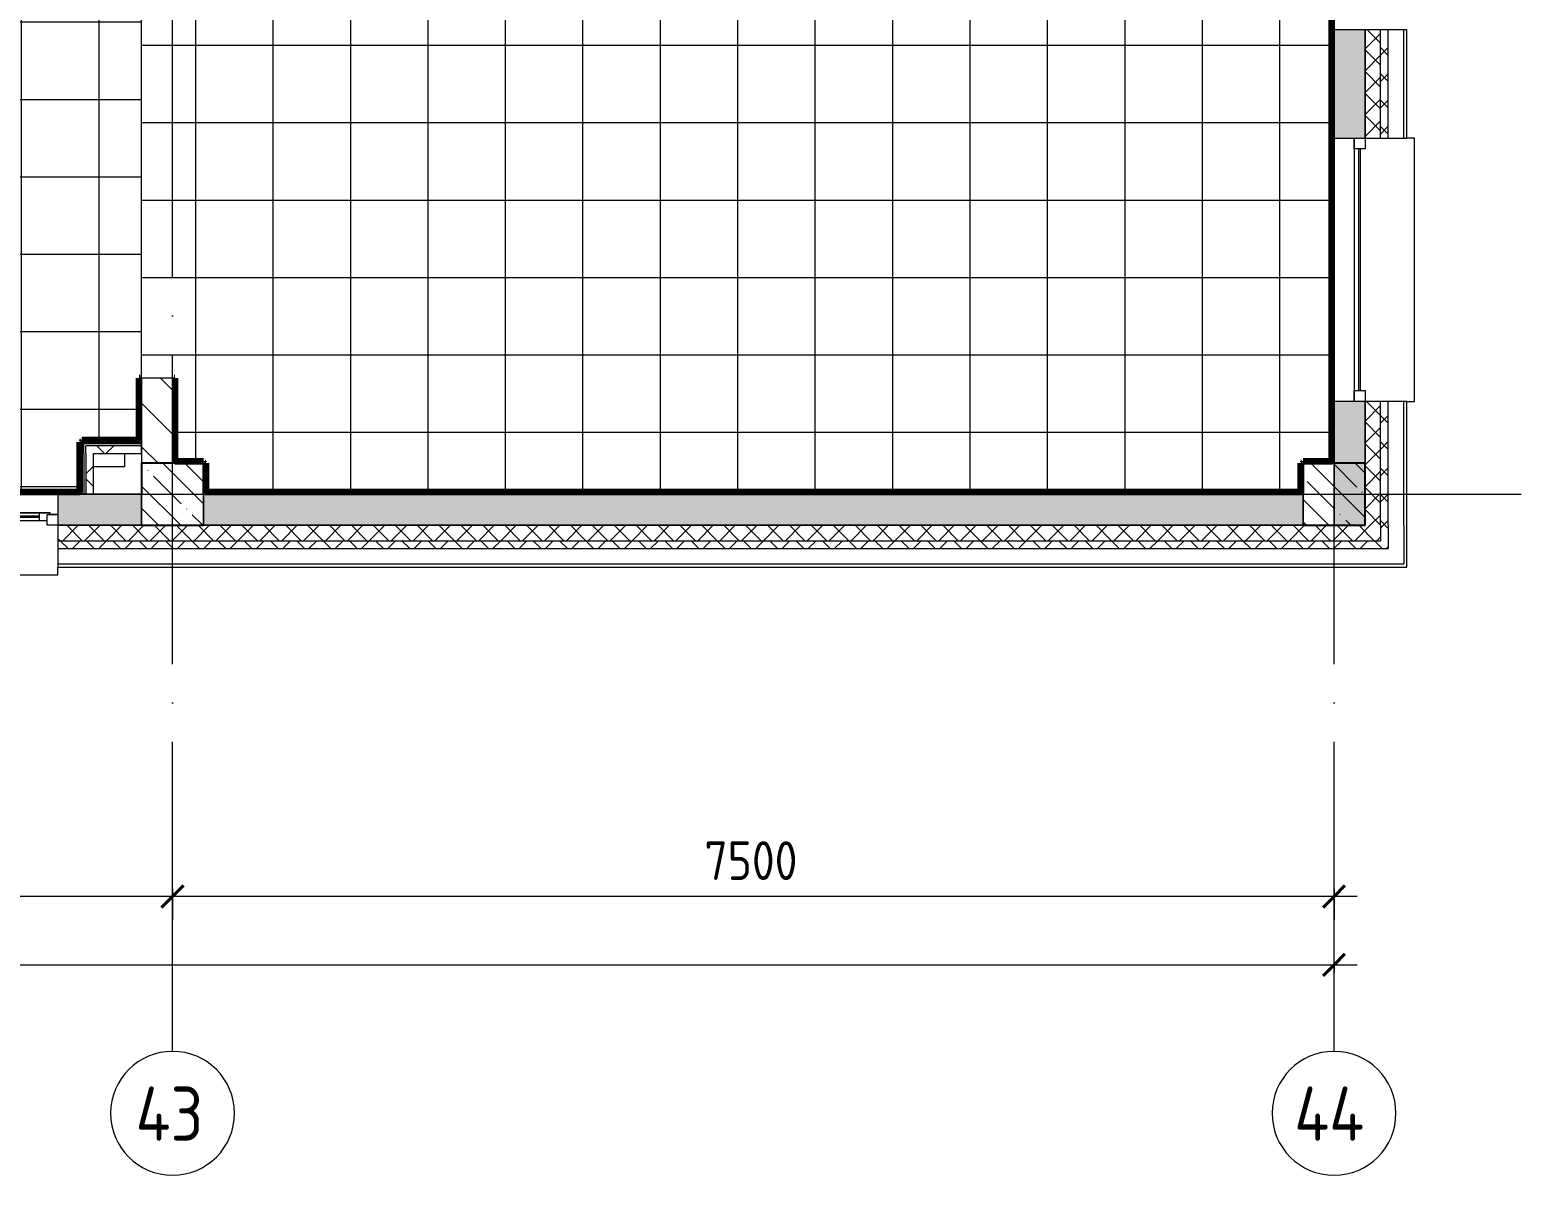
# Model space of a CAD drawing. Header units: millimetres. Extents: x -4370 to 196781, y -4577 to 61202.
# Drawn here: x 144328 to 153939, y -4373 to 3025 of the extents above; entities that cross this region are included whole.
import ezdxf

# ---------------------------------------------------------------- set-up
doc = ezdxf.new("R2010")
doc.units = ezdxf.units.MM
doc.linetypes.add('ADSK_Линия сетки', pattern=[2500, 2000, -250, 0, -250])
for name, color, linetype, lineweight in [('A-____-____-DIMS', 211, 'Continuous', 9), ('A-____-____-DIMS-100', 211, 'Continuous', 9), ('A-FLOR-____-OTLN', 192, 'Continuous', 9), ('A-FLOR-____-PATT', 8, 'Continuous', 9), ('A-GLAZ-____-MCUT', 151, 'Continuous', 9), ('A-GLAZ-____-OTLN', 151, 'Continuous', 9), ('A-WALL-____-MCUT', 113, 'Continuous', 9), ('A-WALL-____-PATT', 111, 'Continuous', 9), ('A-WALL-FNSH-MCUT', 113, 'Continuous', 9), ('I-WALL-____-OTLN', 2, 'Continuous', 9), ('S-COLS-____-MCUT', 52, 'Continuous', 9), ('S-COLS-____-OTLN', 52, 'Continuous', 9), ('S-GRID-____-IDEN', 1, 'Continuous', 20), ('S-GRID-____-OTLN', 1, 'Continuous', 9)]:
    doc.layers.add(name, color=color, linetype=linetype, lineweight=lineweight)
doc.styles.add('GOST Common', font='GOST_Common.ttf', dxfattribs={"width": 0.9, "height": 350})
doc.styles.add('GOST Common_1', font='GOST_Common.ttf', dxfattribs={"width": 0.9, "height": 250})
doc.dimstyles.new('ADSK_Основной_2_5_мм_Округление_до_10_мм', dxfattribs={"dimscale": 304.8, "dimtxt": 0.824897, "dimasz": 0.463911, "dimexe": 0.492126, "dimexo": 0.001615, "dimgap": 0.098425, "dimtad": 1, "dimdec": 0, "dimlfac": 304.8, "dimrnd": 10, "dimdsep": 46, "dimtxsty": 'GOST Common_1', "dimblk1": 'OBLIQUE', "dimblk2": 'OBLIQUE', "dimsah": 1, "dimcen": 0.09, "dimdle": 0.492126, "dimazin": 2, "dimtfac": 1, "dimtdec": 4, "dimtix": 1, "dimtmove": 0, "dimatfit": 3, "dimfxl": 1, "dimtvp": 1, "dimtolj": 1, "dimtzin": 0, "dimlwd": 20, "dimlwe": 20, "dimarcsym": 2})
pattern_1 = [(135, (0, 0), (-84.85281, -84.85281), []), (225, (0, 0), (84.85281, -84.85281), [])]
pattern_2 = [(45, (0, 0), (-70.71068, 70.71068), []), (135, (0, 0), (-70.71068, -70.71068), [])]
pattern_3 = [(50, (0, 0), (364.36793, -31.8783), [38.1, -419.1]), (355, (0, 0), (-70.48585, 382.1133), [30.48, -335.28]), (100.451, (30.36, -2.66), (293.885, 350.2334), [32.38, -356.18]), (46.184, (0, 101.6), (542.1585, -84.0858), [57.15, -628.65]), (96.636, (45.2, 94.6), (474.8049, 494.8554), [48.57, -534.27]), (351.184, (0, 101.6), (474.8102, 494.85), [45.72, -502.92]), (21, (50.8, 76.2), (303.22847, -204.53046), [38.1, -419.1]), (326, (50.8, 76.2), (123.6039, 368.37604), [30.48, -335.28]), (71.451, (76.07, 59.16), (426.8341, 163.8427), [32.38, -356.18]), (37.5, (0, 0), (6.17665, 169.11015), [16.764, -314.452, 16.764, -323.596, -336.55]), (37.5, (0, 0), (6.17665, 169.11015), [-671.576, 16.764, -319.786]), (7.5, (0, 0), (133.63888, 200.3615), [16.764, -177.292, 16.764, -306.832, -128.27]), (7.5, (0, 0), (133.63888, 200.3615), [-517.652, 16.764, -111.506]), (327.5, (-113.28, 0), (271.18182, -11.45836), [16.764, -110.236, 16.764, -379.476, -525.78]), (327.5, (-113.28, 0), (271.18182, -11.45836), [-523.24, 16.764, -509.016]), (317.5, (-164.08, 0), (296.2585, 50.85285), [16.764, -148.336, 16.764, -246.38, -373.38]), (317.5, (-164.08, 0), (296.2585, 50.85285), [-428.244, 16.764, -356.616])]
pattern_4 = [(45, (0, 0), (-141.42136, 141.42136), []), (135, (0, 0), (-141.42136, -141.42136), [])]
pattern_5 = [(135, (0, 0), (-142.5612, -142.5612), []), (135, (142.56, 0), (-142.5612, -142.5612), [252.016, -50.403, 3.353, -47.05])]

# ---------------------------------------------------------------- blocks, each defined once
blk = doc.blocks.new('Окно_СКБ_2Ст1 - Окно_СКБ_2Ст 3300_ОК2л-29018870-О_АИ_ПП_0_000_Целиком')
at = {"layer": 'A-GLAZ-____-MCUT', "color": 90}
for p, q in [((-1650, -195), (-1650, -125)), ((-1650, -125), (-1580, -125)), ((-1580, -125), (-1580, -195)), ((-820, -155), (-1580, -155)), ((-1580, -155), (-1580, -195)), ((-1530, -205), (-1530, -155)), ((-870, -205), (-870, -155)), ((-820, -195), (-820, -125)), ((-820, -125), (-750, -125)), ((-820, -195), (-820, -155)), ((-750, -125), (-750, -195)), ((1580, -195), (1580, -125)), ((1580, -125), (1650, -125)), ((1650, -125), (1650, -195)), ((-1580, -195), (-1650, -195)), ((-1580, -195), (-1600, -195)), ((-1600, -195), (-1600, -205)), ((-1600, -205), (-800, -205)), ((-800, -205), (-1600, -205)), ((-750, -195), (-820, -195)), ((-800, -195), (-820, -195)), ((-800, -205), (-800, -195)), ((1650, -195), (1580, -195))]:
    blk.add_line(p, q, dxfattribs=at)
at = {"layer": 'A-GLAZ-____-MCUT', "color": 10, "lineweight": 5}
for p, q in [((-1530, -175), (-870, -175)), ((-870, -185), (-1530, -185)), ((1580, -155), (-750, -155)), ((1580, -165), (-750, -165))]:
    blk.add_line(p, q, dxfattribs=at)
at = {"layer": 'A-GLAZ-____-OTLN', "color": 10, "lineweight": 5}
for p, q in [((-1650, -195), (-1600, -195)), ((-800, -195), (1650, -195))]:
    blk.add_line(p, q, dxfattribs=at)
blk = doc.blocks.new('WNW_Отлив1 - Отлив_металлический 2-28598290-О_АИ_ПП_0_000_Целиком')
at = {"layer": 'A-GLAZ-____-OTLN', "color": 10, "lineweight": 5}
for p, q in [((1650, 320), (-1650, 320)), ((-1650, 320), (-1650, 270)), ((1650, 270), (1650, 320))]:
    blk.add_line(p, q, dxfattribs=at)
blk = doc.blocks.new('Окно_СКБ_1Ст1 - 120_Окно_СКБ_1Ст_1700_ОК19Л-29018914-О_АИ_ПП_0_000_Целиком')
at = {"layer": 'A-GLAZ-____-MCUT', "color": 90}
for p, q in [((-850, -195), (-850, -125)), ((-850, -125), (-780, -125)), ((-780, -125), (-780, -195)), ((780, -195), (780, -125)), ((780, -125), (850, -125)), ((850, -125), (850, -195)), ((-780, -195), (-850, -195)), ((850, -195), (780, -195))]:
    blk.add_line(p, q, dxfattribs=at)
at = {"layer": 'A-GLAZ-____-MCUT', "color": 10, "lineweight": 5}
for p, q in [((780, -155), (-780, -155)), ((780, -165), (-780, -165))]:
    blk.add_line(p, q, dxfattribs=at)
at = {"layer": 'A-GLAZ-____-OTLN', "color": 10, "lineweight": 5}
blk.add_line((-850, -195), (850, -195), dxfattribs=at)
blk = doc.blocks.new('WNW_Отлив1 - Отлив_металлический 2-28595994-О_АИ_ПП_0_000_Целиком')
at = {"layer": 'A-GLAZ-____-OTLN', "color": 10, "lineweight": 5}
for p, q in [((850, 320), (-850, 320)), ((-850, 320), (-850, 270)), ((850, 270), (850, 320))]:
    blk.add_line(p, q, dxfattribs=at)
blk = doc.blocks.new('0083_СОШ675_АР_R22_rvt-1-О_АИ_ПП_0_000_Целиком')
at = {"layer": 'A-WALL-____-PATT', "lineweight": 5}
h = blk.add_hatch(dxfattribs=at)
h.set_pattern_fill('FP_1', color=10, style=0, pattern_type=2)
h.set_pattern_definition(pattern_1)
h.paths.add_polyline_path([(153050, -275), (153100, -275), (153100, 625), (153050, 625), (153050, -175)])
h.paths.add_polyline_path([(153100, 2325), (153100, 3025), (153050, 3025), (153050, 2325)])
h.paths.add_polyline_path([(153050, 3925), (153100, 3925), (153100, 5125), (153050, 5125), (153050, 3978.1)])
h.paths.add_polyline_path([(153100, 8425), (153100, 9625), (153050, 9625), (153050, 8425)])
h.paths.add_polyline_path([(153050, 11325), (153100, 11325), (153100, 12025), (153050, 12025)])
h.paths.add_polyline_path([(153100, 12925), (153100, 14125), (153050, 14125), (153050, 12925)])
h.paths.add_polyline_path([(153050, 17425), (153100, 17425), (153100, 18625), (153050, 18625), (153050, 17838.5)])
h.paths.add_polyline_path([(153100, 20325), (153100, 21025), (153050, 21025), (153050, 20325)])
h.paths.add_polyline_path([(153100, 21925), (153100, 23125), (153050, 23125), (153050, 21925)])
h.paths.add_polyline_path([(153100, 26425), (153100, 27625), (153050, 27625), (153050, 26425)])
h.paths.add_polyline_path([(153100, 28525), (153100, 29225), (153050, 29225), (153050, 28525)])
h.paths.add_polyline_path([(153050, 30925), (153100, 30925), (153100, 32125), (153050, 32125), (153050, 31699)])
h.paths.add_polyline_path([(153100, 35425), (153100, 36625), (153050, 36625), (153050, 35425)])
h.paths.add_polyline_path([(153050, 39925), (153100, 39925), (153100, 41125), (153050, 41125), (153050, 40939.3)])
h.paths.add_polyline_path([(153100, 42025), (153100, 42725), (153050, 42725), (153050, 42025)])
h.paths.add_polyline_path([(153050, 44425), (153100, 44425), (153100, 45625), (153050, 45625), (153050, 45559.5)])
h.paths.add_polyline_path([(153100, 47325), (153100, 48025), (153050, 48025), (153050, 47325)])
h.paths.add_polyline_path([(153050, 48925), (153100, 48925), (153100, 50125), (153050, 50125), (153050, 49024.6)])
h.paths.add_polyline_path([(153050, 53425), (153100, 53425), (153100, 54625), (153050, 54625), (153050, 53644.8)])
h.paths.add_polyline_path([(153100, 57925), (153100, 59075), (153050, 59075), (153050, 57925)])
h = blk.add_hatch(dxfattribs=at)
h.set_pattern_fill('FP_6', color=10, style=0, pattern_type=2)
h.set_pattern_definition(pattern_2)
h.paths.add_polyline_path([(152950, -175), (153050, -175), (153050, 625), (152950, 625), (152950, -64.6)])
h.paths.add_polyline_path([(153050, 2325), (153050, 3025), (152950, 3025), (152950, 2325)])
h.paths.add_polyline_path([(152950, 3925), (153050, 3925), (153050, 5125), (152950, 5125), (152950, 3978.1)])
h.paths.add_polyline_path([(153050, 8425), (153050, 9625), (152950, 9625), (152950, 8425)])
h.paths.add_polyline_path([(153050, 11325), (153050, 12025), (152950, 12025), (152950, 11325)])
h.paths.add_polyline_path([(152950, 12925), (153050, 12925), (153050, 14125), (152950, 14125), (152950, 13218.4)])
h.paths.add_polyline_path([(152950, 17425), (153050, 17425), (153050, 18625), (152950, 18625), (152950, 17825)])
h.paths.add_polyline_path([(152950, 20325), (153050, 20325), (153050, 21025), (152950, 21025)])
h.paths.add_polyline_path([(152950, 21925), (153050, 21925), (153050, 23125), (152950, 23125), (152950, 22325)])
h.paths.add_polyline_path([(152950, 26425), (153050, 26425), (153050, 27625), (152950, 27625), (152950, 26825)])
h.paths.add_polyline_path([(152950, 28525), (153050, 28525), (153050, 29225), (152950, 29225)])
h.paths.add_polyline_path([(153050, 30925), (153050, 32125), (152950, 32125), (152950, 30925)])
h.paths.add_polyline_path([(153050, 35425), (153050, 36625), (152950, 36625), (152950, 35425)])
h.paths.add_polyline_path([(153050, 39925), (153050, 41125), (152950, 41125), (152950, 39925)])
h.paths.add_polyline_path([(152950, 42025), (153050, 42025), (153050, 42725), (152950, 42725), (152950, 42094.4)])
h.paths.add_polyline_path([(153050, 44425), (153050, 45625), (152950, 45625), (152950, 44425)])
h.paths.add_polyline_path([(153050, 47325), (153050, 48025), (152950, 48025), (152950, 47325)])
h.paths.add_polyline_path([(152950, 48925), (153050, 48925), (153050, 50125), (152950, 50125), (152950, 49024.6)])
h.paths.add_polyline_path([(153050, 53425), (153050, 54625), (152950, 54625), (152950, 53425)])
h.paths.add_polyline_path([(152950, 57925), (153050, 57925), (153050, 58975), (152950, 58975), (152950, 58264.9)])
h = blk.add_hatch(dxfattribs=at)
h.set_pattern_fill('FP_5', color=10, style=0, pattern_type=2)
h.set_pattern_definition(pattern_3)
h.paths.add_polyline_path([(152886.1, -175), (152950, -175), (152950, 625), (152750, 625), (152750, -175)])
h.paths.add_polyline_path([(152950, 2325), (152950, 3025), (152750, 3025), (152750, 2325)])
h.paths.add_polyline_path([(152750, 4325), (152950, 4325), (152950, 5125), (152750, 5125), (152750, 4555.6)])
h.paths.add_polyline_path([(152886.1, 8825), (152950, 8825), (152950, 9625), (152750, 9625), (152750, 8825)])
h.paths.add_polyline_path([(152950, 11325), (152950, 12025), (152750, 12025), (152750, 11325)])
h.paths.add_polyline_path([(152950, 13325), (152950, 14125), (152750, 14125), (152750, 13325), (152886.1, 13325)])
h.paths.add_polyline_path([(152886.1, 17825), (152950, 17825), (152950, 18625), (152750, 18625), (152750, 17825)])
h.paths.add_polyline_path([(152750, 20325), (152950, 20325), (152950, 21025), (152750, 21025)])
h.paths.add_polyline_path([(152886.1, 22325), (152950, 22325), (152950, 23125), (152750, 23125), (152750, 22325)])
h.paths.add_polyline_path([(152886.1, 26825), (152950, 26825), (152950, 27625), (152750, 27625), (152750, 26825)])
h.paths.add_polyline_path([(152950, 28525), (152950, 29225), (152750, 29225), (152750, 28525)])
h.paths.add_polyline_path([(152750, 31325), (152950, 31325), (152950, 32125), (152750, 32125), (152750, 31699)])
h.paths.add_polyline_path([(152750, 35425), (152950, 35425), (152950, 35825), (152750, 35825), (152750, 35741.7)])
h.paths.add_polyline_path([(152750, 36225), (152950, 36225), (152950, 36625), (152750, 36625), (152750, 36319.2)])
h.paths.add_polyline_path([(152750, 39925), (152950, 39925), (152950, 40725), (152750, 40725), (152750, 40325.3)])
h.paths.add_polyline_path([(152886.1, 42025), (152950, 42025), (152950, 42725), (152750, 42725), (152750, 42025)])
h.paths.add_polyline_path([(152950, 44425), (152950, 45625), (152750, 45625), (152750, 44425), (152886.1, 44425)])
h.paths.add_polyline_path([(152750, 47725), (152950, 47725), (152950, 48025), (152750, 48025), (152750, 47869.6)])
h.paths.add_polyline_path([(152750, 48925), (152950, 48925), (152950, 50125), (152750, 50125), (152750, 49024.6)])
h.paths.add_polyline_path([(152950, 53825), (152950, 54625), (152750, 54625), (152750, 53825), (152886.1, 53825)])
h.paths.add_polyline_path([(152750, 57925), (152950, 57925), (152950, 58575), (152750, 58575), (152750, 58264.9)])
h = blk.add_hatch(dxfattribs=at)
h.set_pattern_fill('FP_4', color=10, style=0, pattern_type=2)
h.set_pattern_definition([(135, (0, 0), (-141.42136, -141.42136), [])])
h.paths.add_polyline_path([(145050, 225), (145250, 225), (145250, 775), (145050, 775), (145050, 512.9)])
h.paths.add_polyline_path([(145250, 3275), (145250, 3925), (145050, 3925), (145050, 3275)])
h = blk.add_hatch(dxfattribs=at)
h.set_pattern_fill('FP_56', color=252, style=0, pattern_type=2)
h.set_pattern_definition(pattern_4)
h.paths.add_polyline_path([(144690, 287.5), (145050, 287.5), (145050, 337.5), (144690, 337.5)])
h = blk.add_hatch(dxfattribs=at)
h.set_pattern_fill('FP_56', color=252, style=0, pattern_type=2)
h.set_pattern_definition(pattern_4)
h.paths.add_polyline_path([(144740, 25), (144740, 287.5), (144690, 287.5), (144690, 25)])
h = blk.add_hatch(dxfattribs=at)
h.set_pattern_fill('FP_5', color=10, style=0, pattern_type=2)
h.set_pattern_definition(pattern_3)
h.paths.add_polyline_path([(152550, -175), (152550, 25), (145450, 25), (145450, -175), (152265.2, -175)])
h.paths.add_polyline_path([(144509.5, -175), (145050, -175), (145050, 25), (144509.5, 25), (144509.5, -64.6)])
h.paths.add_polyline_path([(140467.2, -175), (141209.5, -175), (141209.5, 25), (140450, 25), (140450, -175)])
h = blk.add_hatch(dxfattribs=at)
h.set_pattern_fill('FP_6', color=10, style=0, pattern_type=2)
h.set_pattern_definition(pattern_2)
h.paths.add_polyline_path([(145160, -275), (145160, -175), (144509.5, -175), (144509.5, -275), (144813.8, -275)])
h.paths.add_polyline_path([(140467.2, -275), (141209.5, -275), (141209.5, -175), (140350, -175), (140350, -275)])
h = blk.add_hatch(dxfattribs=at)
h.set_pattern_fill('FP_6', color=10, style=0, pattern_type=2)
h.set_pattern_definition(pattern_2)
h.paths.add_polyline_path([(151023.3, -275), (153050, -275), (153050, -175), (145160, -175), (145160, -275), (148539.5, -275)])
h = blk.add_hatch(dxfattribs=at)
h.set_pattern_fill('FP_1', color=10, style=0, pattern_type=2)
h.set_pattern_definition(pattern_1)
h.paths.add_polyline_path([(145160, -325), (145160, -275), (144509.5, -275), (144509.5, -325), (144813.8, -325)])
h.paths.add_polyline_path([(140467.2, -325), (141209.5, -325), (141209.5, -275), (140350, -275), (140350, -325)])
h = blk.add_hatch(dxfattribs=at)
h.set_pattern_fill('FP_1', color=10, style=0, pattern_type=2)
h.set_pattern_definition(pattern_1)
h.paths.add_polyline_path([(153100, -325), (153100, -275), (145160, -275), (145160, -325), (152886.1, -325)])
at = {"layer": 'S-COLS-____-OTLN', "lineweight": 5}
h = blk.add_hatch(dxfattribs=at)
h.set_pattern_fill('FP_3', color=256, style=0, pattern_type=2)
h.set_pattern_definition(pattern_5)
h.paths.add_polyline_path([(145434.8, -175), (145450, -175), (145450, 225), (145050, 225), (145050, -175)])
h = blk.add_hatch(dxfattribs=at)
h.set_pattern_fill('FP_3', color=256, style=0, pattern_type=2)
h.set_pattern_definition(pattern_5)
h.paths.add_polyline_path([(152550, -175), (152950, -175), (152950, 225), (152550, 225), (152550, 25)])
at = {"layer": 'A-FLOR-____-OTLN', "color": 90}
for p, q in [((144740.2, 201.9), (144740.2, 287.5)), ((144940, 201.9), (144740.2, 201.9)), ((144940, 287.5), (144940, 201.9))]:
    blk.add_line(p, q, dxfattribs=at)
at = {"layer": 'A-WALL-____-MCUT', "color": 50, "lineweight": 13}
for p, q in [((152750, 3025), (152750, 2325)), ((152950, 3025), (152750, 3025)), ((152950, 2325), (152950, 3025)), ((152950, 3025), (152950, 2325)), ((153100, 3025), (153050, 3025)), ((153050, 2325), (153050, 3025)), ((153100, 2325), (153100, 3025)), ((152750, 2325), (152950, 2325)), ((153050, 2325), (153100, 2325)), ((145250, 775), (145050, 775)), ((145050, 775), (145050, 225)), ((145250, 225), (145250, 775)), ((152750, 625), (152750, -175)), ((152950, 625), (152750, 625)), ((152950, -175), (152950, 625)), ((152950, 625), (152950, -175)), ((153100, 625), (153050, 625)), ((153050, -175), (153050, 625)), ((153100, -175), (153100, 625)), ((144690, 287.5), (144690, 337.5)), ((145050, 337.5), (144690, 337.5)), ((145050, 287.5), (145050, 337.5)), ((144690, 287.5), (144690, 25)), ((144740, 25), (144740, 287.5)), ((144740, 287.5), (145050, 287.5)), ((145050, 225), (145250, 225)), ((145050, 25), (144509.5, 25)), ((144509.5, 25), (144509.5, -175)), ((144690, 25), (144740, 25)), ((152550, 25), (145450, 25)), ((144509.5, -175), (145050, -175)), ((152550, -175), (145450, -175)), ((145450, -175), (152550, -175)), ((152750, -175), (152950, -175)), ((153050, -175), (153050, -275)), ((153100, -175), (153100, -275)), ((144509.5, -275), (144509.5, -325)), ((144509.5, -275), (145160, -275)), ((145160, -275), (153050, -275)), ((153100, -275), (153100, -325)), ((144509.5, -325), (145160, -325)), ((145160, -325), (153100, -325))]:
    blk.add_line(p, q, dxfattribs=at)
at = {"layer": 'A-WALL-____-MCUT', "color": 90}
for p, q in [((153050, 3025), (152950, 3025)), ((153200, 3025), (153100, 3025)), ((152950, 2325), (153050, 2325)), ((153100, 2325), (153200, 2325)), ((153050, 625), (152950, 625)), ((153200, 625), (153100, 625)), ((145160, -175), (144509.5, -175)), ((144509.5, -175), (144509.5, -275)), ((145450, -175), (145160, -175)), ((152950, -175), (152550, -175)), ((144509.5, -325), (144509.5, -425))]:
    blk.add_line(p, q, dxfattribs=at)
at = {"layer": 'A-WALL-____-MCUT', "color": 10, "lineweight": 5}
for p, q in [((153200, 2325), (153200, 3025)), ((153200, -175), (153200, 625)), ((144677.5, 337.5), (144677.5, 350)), ((145050, 350), (144677.5, 350)), ((144677.5, 287.5), (144677.5, 337.5)), ((144677.5, 287.5), (144677.5, 25)), ((145050, -175), (145050, 25)), ((145450, 25), (145450, -175)), ((152550, -175), (152550, 25)), ((153200, -175), (153200, -325)), ((153200, -325), (153200, -425)), ((144509.5, -425), (145160, -425)), ((145160, -425), (153200, -425))]:
    blk.add_line(p, q, dxfattribs=at)
at = {"layer": 'A-WALL-FNSH-MCUT', "color": 90}
for p, q in [((153220, 3025), (153200, 3025)), ((153220, 2325), (153220, 3025)), ((153200, 2325), (153220, 2325)), ((153220, 625), (153200, 625)), ((153220, -175), (153220, 625)), ((145050, 362.5), (144665, 362.5)), ((144665, 362.5), (144665, 350)), ((144665, 350), (144665, 337.5)), ((144665, 337.5), (144665, 287.5)), ((145050, 350), (145050, 362.5)), ((145050, 337.5), (145050, 350)), ((144665, 287.5), (144665, 25)), ((144665, 25), (144677.5, 25)), ((144677.5, 25), (144690, 25)), ((153220, -275), (153220, -175)), ((153220, -325), (153220, -275)), ((153220, -425), (153220, -325)), ((144509.5, -425), (144509.5, -445)), ((144509.5, -445), (145160, -445)), ((145160, -445), (153220, -445)), ((153220, -445), (153220, -425))]:
    blk.add_line(p, q, dxfattribs=at)
at = {"layer": 'I-WALL-____-OTLN', "color": 90}
for p, q in [((152750, 3025), (152750, 3925)), ((152750, 625), (152750, 2325)), ((141209.5, 25), (144509.5, 25))]:
    blk.add_line(p, q, dxfattribs=at)
at = {"layer": 'S-COLS-____-MCUT', "color": 130, "lineweight": 25}
for p, q in [((145450, 225), (145050, 225)), ((145050, 225), (145050, 25)), ((145450, 25), (145450, 225)), ((152950, 225), (152550, 225)), ((152550, 225), (152550, 25)), ((152950, -175), (152950, 225)), ((145050, -175), (145450, -175)), ((152550, -175), (152950, -175))]:
    blk.add_line(p, q, dxfattribs=at)
at = {"layer": 'S-COLS-____-OTLN', "color": 90}
for p, q in [((145050, 25), (145050, -175)), ((145450, -175), (145450, 25)), ((152550, 25), (152550, -175))]:
    blk.add_line(p, q, dxfattribs=at)
at = {"layer": 'A-GLAZ-____-OTLN', "color": 90, "lineweight": 9}
for name, p, rotation in [('Окно_СКБ_1Ст1 - 120_Окно_СКБ_1Ст_1700_ОК19Л-29018914-О_АИ_ПП_0_000_Целиком', (153075, 1475), 269.9999999999999), ('WNW_Отлив1 - Отлив_металлический 2-28595994-О_АИ_ПП_0_000_Целиком', (152950, 1475), 269.9999999999999), ('Окно_СКБ_2Ст1 - Окно_СКБ_2Ст 3300_ОК2л-29018870-О_АИ_ПП_0_000_Целиком', (142859.5, -300), 180), ('WNW_Отлив1 - Отлив_металлический 2-28598290-О_АИ_ПП_0_000_Целиком', (142859.5, -175), 180)]:
    blk.add_blockref(name, p, dxfattribs=dict(at, rotation=rotation))
blk = doc.blocks.new('Ось сетки - Круг_Ø8 мм-8258-О_АИ_ПП_0_000_Целиком')
at = {"layer": 'S-GRID-____-IDEN'}
for start, end in [(360, 180), (180, 360)]:
    blk.add_arc((0, 0), 4, start, end, dxfattribs=at)
blk = doc.blocks.new('DIMBLOCK35-О_АИ_ПП_0_000_Целиком')
at = {"layer": 'A-____-____-DIMS-100', "lineweight": 20}
for p, q in [((0, -3063.2), (0, -2863.2)), ((152750, -3063.2), (152750, -2863.2)), ((-150, -3013.2), (152900, -3013.2)), ((0, -3013.2), (0, -3063.2)), ((152750, -3013.2), (152750, -3063.2))]:
    blk.add_line(p, q, dxfattribs=at)
at = {"layer": 'A-____-____-DIMS-100', "lineweight": 40}
for p, q in [((0, -3013.2), (70.7, -2942.5)), ((152750, -3013.2), (152820.7, -2942.5)), ((0, -3013.2), (-70.7, -3083.9)), ((152750, -3013.2), (152679.3, -3083.9))]:
    blk.add_line(p, q, dxfattribs=at)
at = {"layer": 'A-____-____-DIMS-100', "color": 0, "lineweight": 20, "insert": (75925.4, -2656.4), "char_height": 250, "width": 1079.013, "attachment_point": 1, "line_spacing_factor": 1.022761, "style": 'GOST Common_1'}
blk.add_mtext('152750', dxfattribs=at)
blk = doc.blocks.new('_Oblique')
at = {"color": 0, "linetype": 'ByBlock', "lineweight": -2}
blk.add_line((-0.5, -0.5), (0.5, 0.5), dxfattribs=at)
blk = doc.blocks.new('DIMBLOCK36-О_АИ_ПП_0_000_Целиком')
at = {"layer": 'A-____-____-DIMS-100', "lineweight": 40}
for p, q in [((145250, -2572.7), (145179.3, -2643.4)), ((145250, -2572.7), (145320.7, -2502)), ((152750, -2572.7), (152679.3, -2643.4)), ((152750, -2572.7), (152820.7, -2502))]:
    blk.add_line(p, q, dxfattribs=at)
at = {"layer": 'A-____-____-DIMS-100', "lineweight": 20}
for p, q in [((145250, -2522.6), (145250, -2722.7)), ((145250, -2572.7), (145250, -2522.6)), ((152900, -2572.7), (145250, -2572.7)), ((152750, -2522.6), (152750, -2722.7)), ((152750, -2572.7), (152750, -2522.6))]:
    blk.add_line(p, q, dxfattribs=at)
at = {"layer": 'A-____-____-DIMS-100', "color": 0, "lineweight": 20, "insert": (148684.6, -2216), "char_height": 250, "width": 756.843, "attachment_point": 1, "line_spacing_factor": 1.022761, "style": 'GOST Common_1'}
blk.add_mtext('7500', dxfattribs=at)
blk = doc.blocks.new('DIMBLOCK37-О_АИ_ПП_0_000_Целиком')
at = {"layer": 'A-____-____-DIMS-100', "lineweight": 40}
for p, q in [((140350, -2572.7), (140279.3, -2643.4)), ((140350, -2572.7), (140420.7, -2502)), ((145250, -2572.7), (145179.3, -2643.4)), ((145250, -2572.7), (145320.7, -2502))]:
    blk.add_line(p, q, dxfattribs=at)
at = {"layer": 'A-____-____-DIMS-100', "lineweight": 20}
for p, q in [((140350, -2522.6), (140350, -2722.7)), ((140350, -2572.7), (140350, -2522.6)), ((145250, -2572.7), (140350, -2572.7)), ((145250, -2522.6), (145250, -2722.7)), ((145250, -2572.7), (145250, -2522.6))]:
    blk.add_line(p, q, dxfattribs=at)
at = {"layer": 'A-____-____-DIMS-100', "color": 0, "lineweight": 20, "insert": (142474, -2216), "char_height": 250, "width": 782.412, "attachment_point": 1, "line_spacing_factor": 1.022761, "style": 'GOST Common_1'}
blk.add_mtext('4900', dxfattribs=at)

msp = doc.modelspace()

# ---------------------------------------------------------------- hatches: boundary and pattern name
at = {"layer": 'A-FLOR-____-PATT'}
h = msp.add_hatch(dxfattribs=at)
h.set_pattern_fill('FP_140', color=256, style=0, pattern_type=2)
h.set_pattern_definition([(270, (140775, 20575), (500, 3e-14), []), (0, (140775, 20575), (0, 500), [])])
h.paths.add_polyline_path([(144650.226546, 40.000586), (144650.226546, 362.50058), (144655.226546, 362.501166), (144655.226546, 372.501166), (144665.226546, 372.501166), (144665.226546, 377.501166), (145034.978078, 377.501166), (145034.978078, 774.999414), (145049.978078, 774.999414), (145049.978078, 3274.999414), (145034.978078, 3274.999414), (145034.978078, 9325), (145049.978078, 9325.032882), (145049.978078, 11825), (145034.978078, 11825), (145034.978078, 18345), (145049.978078, 18345), (145049.978078, 20845), (145034.978078, 20845), (145034.978078, 27299.999414), (145049.978078, 27299.999414), (145049.812834, 29799.999414), (145034.978078, 29800.993984), (145034.978078, 36649.999414), (145049.978078, 36649.999414), (145049.978078, 39149.999414), (145034.978078, 39149.999414), (145034.978078, 41125), (140465, 41125), (140465, 39459.99902), (140450, 39459.99902), (140450, 38359.99902), (140465, 38359.99902), (140465, 38164), (140470, 38164), (140470, 37649), (140465, 37649), (140465, 35531.999414), (140450, 35531.999414), (140450, 34431.999414), (140465, 34431.999414), (140465, 31934.999414), (140450, 31934.999414), (140450, 30434.999414), (140465, 30434.999414), (140465, 27405.000586), (140460, 27405), (140460, 27395.000586), (140450, 27395.000586), (140449.999881, 27390.000586), (136890, 27390.000586), (136890, 27090.11992), (136715, 27090.11992), (136715, 27059.999414), (136700, 27059.999414), (136700, 24859.999414), (136715, 24859.999414), (136715, 24655.000586), (136960, 24655.000586), (136960.014653, 24640), (137630, 24640.000586), (137630, 24655.000586), (140450, 24655.000586), (140450, 24650.000586), (140460, 24650.000586), (140460, 24640.000586), (140465, 24640), (140465, 23214.166393), (140450, 23215.002907), (140449.826513, 23214.166393), (140249.978078, 23214.166393), (140249.978078, 22115), (140449.978078, 22114.166393), (140450, 17325), (140465, 17325), (140465, 13483.813123), (140470, 13483.813123), (140470, 12973.813123), (140475, 12973.813123), (140475, 12963.813123), (140465, 12963.813123), (140465, 12785.000586), (136940, 12785.000586), (136940, 12472.869184), (136935, 12472.869184), (136935, 12462.869184), (136925, 12462.869184), (136925, 12457.869184), (136715, 12457.869184), (136715, 10440.001172), (140449.999862, 10440.001172), (140449.999815, 10445.000586), (140460, 10445.000586), (140460, 10435.001172), (140470, 10433.935178), (140470, 8749.999414), (140250, 8749.740574), (140250, 7109.999414), (140470, 7109.999414), (140470, 377.501166), (140857.251532, 377.501166), (140857.251532, 372.501166), (140867.251532, 372.501166), (140867.251532, 362.501166), (140872.251532, 362.50058), (140872.251532, 40.000586), (144509.5, 40.000586)])
h.paths.add_polyline_path([(136700, 10433.935178), (136710, 10435.001172), (136708.934006, 12463.935178), (136700, 12462.869184), (136700, 12345.2), (136499.978078, 12345.2), (136499.978078, 11510.000293), (136510, 11510.000293), (136510, 11460.000293), (136499.978078, 11460.000293), (136499.978078, 10475.000293), (136510, 10475.000293), (136510, 10440.001172), (136645, 10440.001172), (136645, 10433.935178)])
h.paths.add_polyline_path([(140460, 18425), (140450, 18425), (140450, 20013.999393), (140465, 20013.999393), (140465, 18425)])
h.paths.add_polyline_path([(140465, 21113.999393), (140450, 21113.999393), (140450, 22114.166393), (140465, 22114.166393), (140465, 21303.663109)])
h.paths.add_polyline_path([(136741.462142, 27180.119334), (136800, 27180.119334), (136800, 27405), (136700, 27405), (136700, 27180.119334)])
h = msp.add_hatch(dxfattribs=at)
h.set_pattern_fill('FP_230', color=256, style=0, pattern_type=2)
h.set_pattern_definition([(0, (148900, 4425), (0, 500), []), (90, (148900, 4425), (-500, 3e-14), [])])
h.paths.add_polyline_path([(148539.493429, 40.000586), (152534.978078, 40.000586), (152534.978078, 225), (152539.978078, 225.755073), (152539.978078, 235.000586), (152549.978078, 235.000586), (152550.810842, 240.000586), (152734.978078, 240.000586), (152734.978078, 3910.000586), (152549.978167, 3910.000586), (152549.978078, 3915.000586), (152539.978078, 3915.000586), (152539.978078, 3925), (152534.978078, 3925), (152534.978078, 4235.000586), (152405, 4235.000586), (152405, 4240.000586), (152395, 4240.000586), (152395, 4250), (152390, 4250), (152390, 4741.090714), (152395, 4741.090714), (152395, 4751.090714), (152405, 4751.090714), (152405.590428, 4756.090714), (152734.978078, 4756.090714), (152734.978078, 8410.000586), (152549.978078, 8410.000586), (152549.60642, 8415.000586), (152539.978078, 8415.000586), (152539.978078, 8425.000586), (152534.978078, 8425.846311), (152534.978078, 8810.004543), (145464.978078, 8810.004543), (145464.978078, 8425.000586), (145459.978078, 8425.000586), (145459.978078, 8415.000586), (145449.978078, 8415.000586), (145448.906692, 8410.000586), (145264.978078, 8410.000586), (145264.978078, 5640.000586), (145579.978078, 5640.000586), (145579.978078, 5635.000586), (145589.978078, 5635.000586), (145589.978078, 5625.000586), (145594.978078, 5625.000586), (145594.978078, 5135), (145605, 5135), (145605, 3925), (145589.978078, 3925), (145589.978078, 3915.000586), (145579.978078, 3915.000586), (145579.978078, 3910.000586), (145264.978078, 3910.000586), (145264.978078, 3274.999414), (145049.978078, 3274.999414), (145049.978078, 774.999414), (145264.978078, 773.869282), (145264.978078, 240.000586), (145449.978078, 240.000586), (145449.978078, 235.000586), (145459.978078, 235.000586), (145459.978078, 225.000586), (145464.978078, 225), (145464.978078, 40.000586), (146055.697368, 40.000586)])
at = {"layer": 'A-WALL-____-PATT'}
h = msp.add_hatch(color=7, dxfattribs=at)
h.paths.add_polyline_path([(145049.978078, 372.501166), (145049.978078, 774.999414), (145039.978078, 774.999414), (145039.978078, 372.501166)])
h.paths.add_polyline_path([(145049.978078, 3274.999414), (145049.978078, 9325), (145039.978078, 9325), (145039.978078, 3274.999414)])
h.paths.add_polyline_path([(145039.978078, 11825), (145049.978078, 11825), (145049.978078, 18345), (145039.978078, 18345), (145039.978078, 13218.383602)])
h.paths.add_polyline_path([(145049.978078, 20845), (145049.978078, 27299.999414), (145039.978078, 27299.999414), (145039.978078, 20845)])
h.paths.add_polyline_path([(145039.978078, 29799.999414), (145049.978078, 29799.999414), (145049.978078, 36649.999414), (145039.978078, 36649.999414), (145039.978078, 30543.982547)])
h.paths.add_polyline_path([(145049.978078, 39149.999414), (145049.978078, 40922.499731), (145039.978078, 40922.499731), (145039.978078, 39149.999414)])
h = msp.add_hatch(color=7, dxfattribs=at)
h.paths.add_polyline_path([(145249.978078, 225.000586), (145259.978078, 225.000586), (145259.978078, 774.999414), (145249.978078, 774.999414), (145249.978078, 512.944375)])
h.paths.add_polyline_path([(145259.978078, 3274.999414), (145259.978078, 3915.000586), (145249.978078, 3915.000586), (145249.978078, 3274.999414)])
h = msp.add_hatch(color=7, dxfattribs=at)
h.paths.add_polyline_path([(152739.978078, 235.000586), (152749.978078, 235.000586), (152749.978078, 624.999414), (152739.978078, 624.999414), (152739.978078, 512.944375)])
h.paths.add_polyline_path([(152749.978078, 2324.999414), (152749.978078, 3024.999414), (152739.978078, 3024.999414), (152739.978078, 2324.999414)])
for points in [[(144665.226546, 35.000586), (144665.226546, 372.501166), (144655.226546, 372.501166), (144655.226546, 35.000586)], [(144665.226546, 362.501166), (145049.978078, 362.501166), (145049.978078, 372.501166), (144665.226546, 372.501166)], [(145449.978078, 225.000586), (145459.978078, 225.000586), (145459.978078, 235.000586), (145259.978078, 235.000586), (145259.978078, 225.000586), (145434.757448, 225.000586)], [(145459.978078, 25.000586), (145459.978078, 225.000586), (145449.978078, 225.000586), (145449.978078, 25.000586)], [(152549.978078, 35.000586), (152549.978078, 235.000586), (152539.978078, 235.000586), (152539.978078, 35.000586)], [(152549.978078, 225.000586), (152749.978078, 225.000586), (152749.978078, 235.000586), (152549.978078, 235.000586)], [(152549.978078, 25.000586), (152549.978078, 35.000586), (145459.978078, 35.000586), (145459.978078, 25.000586), (152265.187519, 25.000586)]]:
    msp.add_hatch(color=7, dxfattribs=at).paths.add_polyline_path(points)
h = msp.add_hatch(color=7, dxfattribs=at)
h.paths.add_polyline_path([(144509.5, 25.000586), (144665.226546, 25.000586), (144665.226546, 35.000586), (144509.5, 35.000586)])
h.paths.add_polyline_path([(141088.105248, 25.000586), (141209.5, 25.000586), (141209.5, 35.000586), (140857.251532, 35.000586), (140857.251532, 25.000586)])

# ---------------------------------------------------------------- linework, layer by layer
at = {"layer": 'A-FLOR-____-OTLN'}
msp.add_line((145049.978078, 774.999414), (145049.978078, 3274.999414), dxfattribs=at)
at = {"layer": 'A-WALL-____-MCUT', "color": 7}
for p, q in [((152749.978078, 3024.999414), (152739.978078, 3024.999414)), ((152739.978078, 3024.999414), (152739.978078, 2324.999414)), ((152749.978078, 2324.999414), (152749.978078, 3024.999414)), ((152739.978078, 2324.999414), (152749.978078, 2324.999414)), ((145039.978078, 774.999414), (145039.978078, 372.501166)), ((145049.978078, 774.999414), (145039.978078, 774.999414)), ((145049.978078, 362.501166), (145049.978078, 774.999414)), ((145249.978078, 774.999414), (145249.978078, 225.000586)), ((145259.978078, 774.999414), (145249.978078, 774.999414)), ((145259.978078, 235.000586), (145259.978078, 774.999414)), ((152749.978078, 624.999414), (152739.978078, 624.999414)), ((152739.978078, 624.999414), (152739.978078, 235.000586)), ((152749.978078, 225.000586), (152749.978078, 624.999414)), ((144655.226546, 372.501166), (144655.226546, 35.000586)), ((145039.978078, 372.501166), (144655.226546, 372.501166)), ((144665.226546, 25.000586), (144665.226546, 362.501166)), ((144665.226546, 362.501166), (145049.978078, 362.501166)), ((145249.978078, 225.000586), (145449.978078, 225.000586)), ((145459.978078, 235.000586), (145259.978078, 235.000586)), ((145449.978078, 225.000586), (145449.978078, 25.000586)), ((145459.978078, 35.000586), (145459.978078, 235.000586)), ((152539.978078, 235.000586), (152539.978078, 35.000586)), ((152739.978078, 235.000586), (152539.978078, 235.000586)), ((152549.978078, 25.000586), (152549.978078, 225.000586)), ((152549.978078, 225.000586), (152749.978078, 225.000586)), ((144655.226546, 35.000586), (144509.5, 35.000586)), ((144509.5, 35.000586), (144509.5, 25.000586)), ((144509.5, 25.000586), (144665.226546, 25.000586)), ((145449.978078, 25.000586), (152549.978078, 25.000586)), ((152539.978078, 35.000586), (145459.978078, 35.000586))]:
    msp.add_line(p, q, dxfattribs=at)
at = {"layer": 'I-WALL-____-OTLN', "color": 5, "lineweight": 90}
for p, q in [((152734.978078, 235.000586), (152734.978078, 3915.000586)), ((145034.978078, 377.501166), (145034.978078, 774.999414)), ((145039.978078, 774.999414), (145034.978078, 774.999414)), ((145264.978078, 774.999414), (145259.978078, 774.999414)), ((145264.978078, 774.999414), (145264.978078, 240.000586)), ((144650.226546, 40.000586), (144650.226546, 362.501166)), ((144655.226546, 362.501166), (144650.226546, 362.501166)), ((144665.226546, 377.501166), (145034.978078, 377.501166)), ((144665.226546, 377.501166), (144665.226546, 372.501166)), ((145264.978078, 240.000586), (145449.978078, 240.000586)), ((145449.978078, 235.000586), (145449.978078, 240.000586)), ((145464.978078, 225.000586), (145459.978078, 225.000586)), ((145464.978078, 225.000586), (145464.978078, 35.000586)), ((152534.978078, 34.993524), (152534.978078, 225.000586)), ((152539.978078, 225.000586), (152534.978078, 225.000586)), ((152549.978078, 240.000586), (152739.978078, 240.000586)), ((152549.978078, 240.000586), (152549.978078, 235.000586)), ((140872.251532, 40.000586), (144650.226546, 40.000586)), ((145459.978078, 40.000586), (152539.978078, 40.000586))]:
    msp.add_line(p, q, dxfattribs=at)
at = {"layer": 'I-WALL-____-OTLN'}
for p, q in [((152739.978078, 3024.999414), (152739.978078, 3915.000586)), ((152749.978078, 3925), (152749.978078, 3024.999414)), ((152739.978078, 624.999414), (152739.978078, 2324.999414)), ((152749.978078, 2324.999414), (152749.978078, 624.999414)), ((141209.5, 35.000586), (144509.5, 35.000586)), ((144509.5, 25.000586), (141209.5, 25.000586))]:
    msp.add_line(p, q, dxfattribs=at)
at = {"layer": 'S-GRID-____-OTLN', "linetype": 'ADSK_Линия сетки'}
for p, q in [((145250.001, -3572.657751), (145250.001, 61202.00513)), ((152750.001, -3572.657751), (152750.001, 61202.00513)), ((-3047.723308, 25.000586), (156348.554077, 25.000586))]:
    msp.add_line(p, q, dxfattribs=at)

# ---------------------------------------------------------------- block references
at = {"lineweight": 5}
msp.add_blockref('0083_СОШ675_АР_R22_rvt-1-О_АИ_ПП_0_000_Целиком', (0, 0), dxfattribs=at)
at = {"layer": 'S-GRID-____-IDEN', "xscale": 99.99999999999993, "yscale": 99.99999999999993, "zscale": 99.99999999999993}
for p in [(145250.001, -3972.657751), (152750.001, -3972.657751)]:
    msp.add_blockref('Ось сетки - Круг_Ø8 мм-8258-О_АИ_ПП_0_000_Целиком', p, dxfattribs=at)

# ---------------------------------------------------------------- texts
at = {"layer": 'S-GRID-____-IDEN', "lineweight": 9, "char_height": 350, "attachment_point": 1, "style": 'GOST Common'}
for s, insert, width in [('43', (145011.120337, -3800.124393), 577.215), ('44', (152493.120337, -3800.124393), 620.506125)]:
    msp.add_mtext(s, dxfattribs=dict(at, insert=insert, width=width))

# ---------------------------------------------------------------- dimensions: what is measured, and where the dimension line sits
at = {"layer": 'A-____-____-DIMS', "lineweight": 20}
for base, p1, p2, override, picture, middle in [((140350.001, -2572.657751), (145250.001, -2672.642649), (140350.001, -2672.642649), {"dimpost": '<>', "dimfxl": 4900}, 'DIMBLOCK37-О_АИ_ПП_0_000_Целиком', (142800.001, -2417.657751)), ((145250.001, -2572.657751), (152750.001, -2672.642649), (145250.001, -2672.642649), {"dimpost": '<>', "dimfxl": 7500}, 'DIMBLOCK36-О_АИ_ПП_0_000_Целиком', (149000.001, -2417.657751)), ((152750.001, -3013.152518), (0, -2913.167619), (152750.001, -2913.167619), {"dimpost": '<>', "dimfxl": 152750.001}, 'DIMBLOCK35-О_АИ_ПП_0_000_Целиком', (76375.0005, -2858.152518))]:
    dim = msp.add_linear_dim(base=base, p1=p1, p2=p2, dimstyle='ADSK_Основной_2_5_мм_Округление_до_10_мм', override=override, dxfattribs=at)
    dim.commit()
    dim.dimension.update_dxf_attribs({"geometry": picture, "text_midpoint": middle})

doc.saveas('drawing.dxf')
